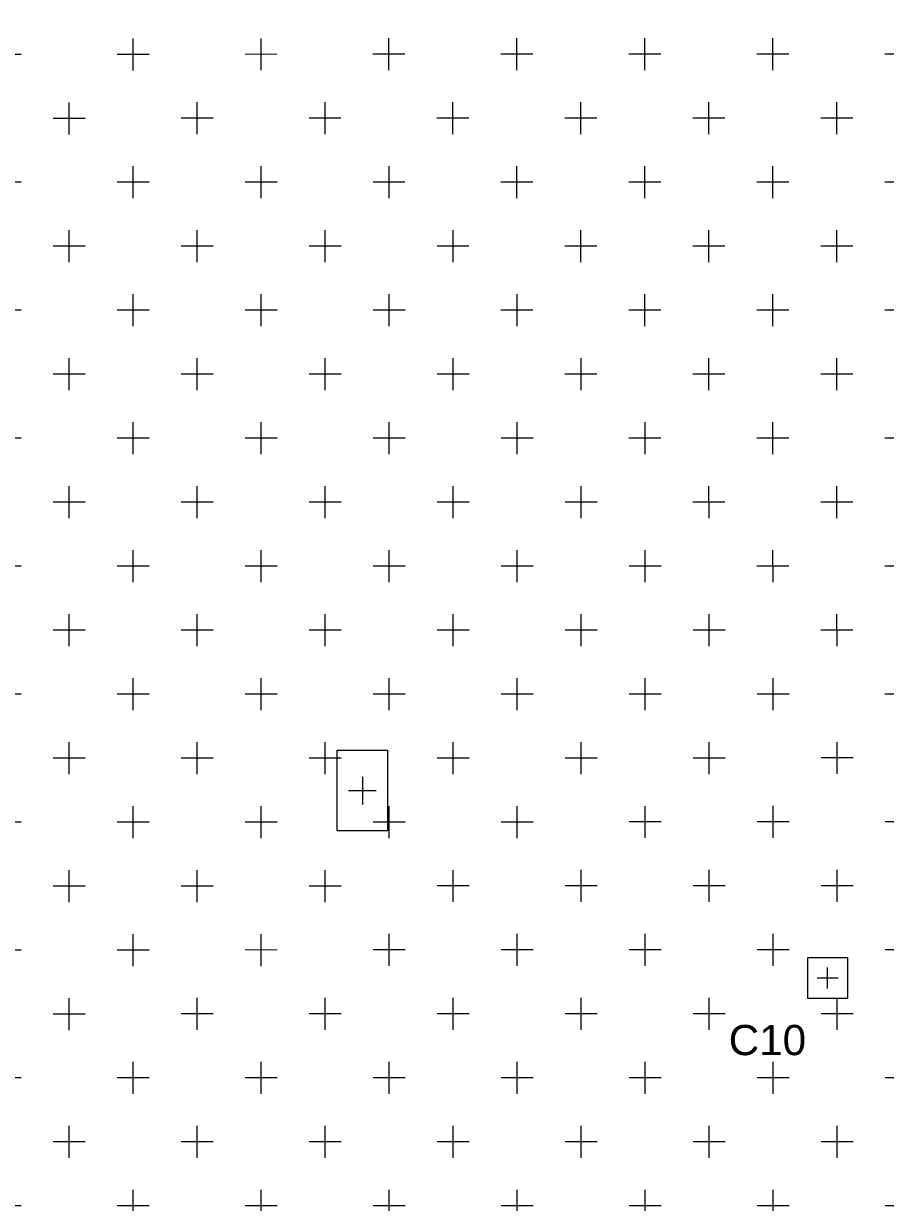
# Model space of a CAD drawing. Header units: millimetres. Extents: x 652937 to 1670132, y 1473552 to 2851037.
# Drawn here: x 711769 to 716045, y 1486269 to 1492119 of the extents above; entities that cross this region are included whole.
import ezdxf

# ---------------------------------------------------------------- set-up
doc = ezdxf.new("R2010")
doc.units = ezdxf.units.MM
doc.linetypes.add('HIDDEN', pattern=[0.375, 0.25, -0.125])
doc.layers.add('A-FLOR-E', color=2, linetype='Continuous', lineweight=9)
doc.layers.add('S-230-A-FLOOR', color=2, linetype='Continuous', lineweight=9)
doc.layers.add('DIM', color=1, linetype='Continuous')
doc.layers.add('TEXT', color=3, linetype='Continuous')
doc.styles.add('Arial', font='arial.ttf')

# ---------------------------------------------------------------- blocks, each defined once
blk = doc.blocks.new('C10')
at = {"layer": 'S-230-A-FLOOR', "color": 251}
for p, q in [((-0.0525, 0), (0.0525, 0)), ((0, 0.0525), (0, -0.0525))]:
    blk.add_line(p, q, dxfattribs=at)
at = {"layer": 'S-230-A-FLOOR', "color": 5}
blk.add_lwpolyline([(-0.1, 0.1), (-0.1, -0.1), (0.1, -0.1), (0.1, 0.1)], close=True, dxfattribs=at)
blk = doc.blocks.new('C25')
at = {"layer": 'S-230-A-FLOOR', "color": 251}
for p, q in [((0, 0.0686), (0, -0.0686)), ((-0.0686, 0), (0.0686, 0))]:
    blk.add_line(p, q, dxfattribs=at)
at = {"layer": 'S-230-A-FLOOR', "color": 11, "linetype": 'HIDDEN', "ltscale": 5}
blk.add_lwpolyline([(0.125, 0.2), (0.125, -0.2), (-0.125, -0.2), (-0.125, 0.2)], close=True, dxfattribs=at)
blk = doc.blocks.new('W-1-PP18-ST_ENT3_REV02_20260413-050421_PP18_ENT3_MAIN_PLAN')
at = {"layer": 'A-FLOR-E'}
h = blk.add_hatch(dxfattribs=at)
h.set_pattern_fill('CROSS', color=250, scale=50, angle=210.769)
h.set_pattern_definition([(90.0083, (9903.9, -26817.58), (-317.546, 317.454), [158.75, -476.25]), (180.0083, (9983.25, -26738.2), (-317.454, -317.546), [158.75, -476.25])])
h.paths.add_polyline_path([(10552.8, -11720.1), (10552.7, -10920), (11302.5, -10919.9), (11302.6, -11720)], flags=16)
h.paths.add_polyline_path([(18712.4, -10369.2), (18712.7, -10275.1), (20062.2, -10275), (20062.2, -7304.8), (20062.2, 1006.5), (8350.2, 1013.8), (8352.6, -15559), (13097.4, -15549.9), (13097.4, -10370)])
at = {"layer": 'TEXT'}
h = blk.add_hatch(dxfattribs=at)
h.set_pattern_fill('ANSI34', color=250, scale=21.831008, angle=305.769)
h.set_pattern_definition([(230.0083, (16484.82, -22407.65), (318.622, -267.277), []), (230.0083, (16387.17, -22416.2), (318.622, -267.277), []), (230.0083, (16289.52, -22424.77), (318.622, -267.277), []), (230.0083, (16191.87, -22433.32), (318.622, -267.277), [])])
h.paths.add_polyline_path([(8351.9, -15550.1), (8350.2, 1004.8), (20060.2, 1006.6), (20061.9, -15548.3)], flags=16)
h.paths.add_polyline_path([(8201.9, -15700.1), (8201.1, 1155.7), (20210.7, 1155.9), (20211.5, -15699.8)])
at = {"layer": 'DIM', "color": 4, "xscale": 1000.000000000001, "yscale": 1000.000000000001, "zscale": 1000.000000000001, "rotation": 0.008308105617240186}
blk.add_blockref('C25', (13122.4, -4340), dxfattribs=at)
at = {"layer": 'S-230-A-FLOOR', "color": 4, "xscale": 1000, "yscale": 1000, "zscale": 1000, "rotation": 90.00830806532032}
blk.add_blockref('C10', (15430.8, -5270), dxfattribs=at)
at = {"layer": 'DIM', "color": 3, "insert": (15131.9, -5579.1), "char_height": 150, "attachment_point": 5, "rotation": 0.00831, "style": 'Arial', "bg_fill": 3, "box_fill_scale": 1.1, "bg_fill_color": 256, "bg_fill_true_color": 13158600, "bg_fill_transparency": 0}
blk.add_mtext('\\A1;C10', dxfattribs=at)

msp = doc.modelspace()

# ---------------------------------------------------------------- block references
at = {"color": 6}
msp.add_blockref('W-1-PP18-ST_ENT3_REV02_20260413-050421_PP18_ENT3_MAIN_PLAN', (700327.4222, 1492652.7123), dxfattribs=at)

doc.saveas('drawing.dxf')
